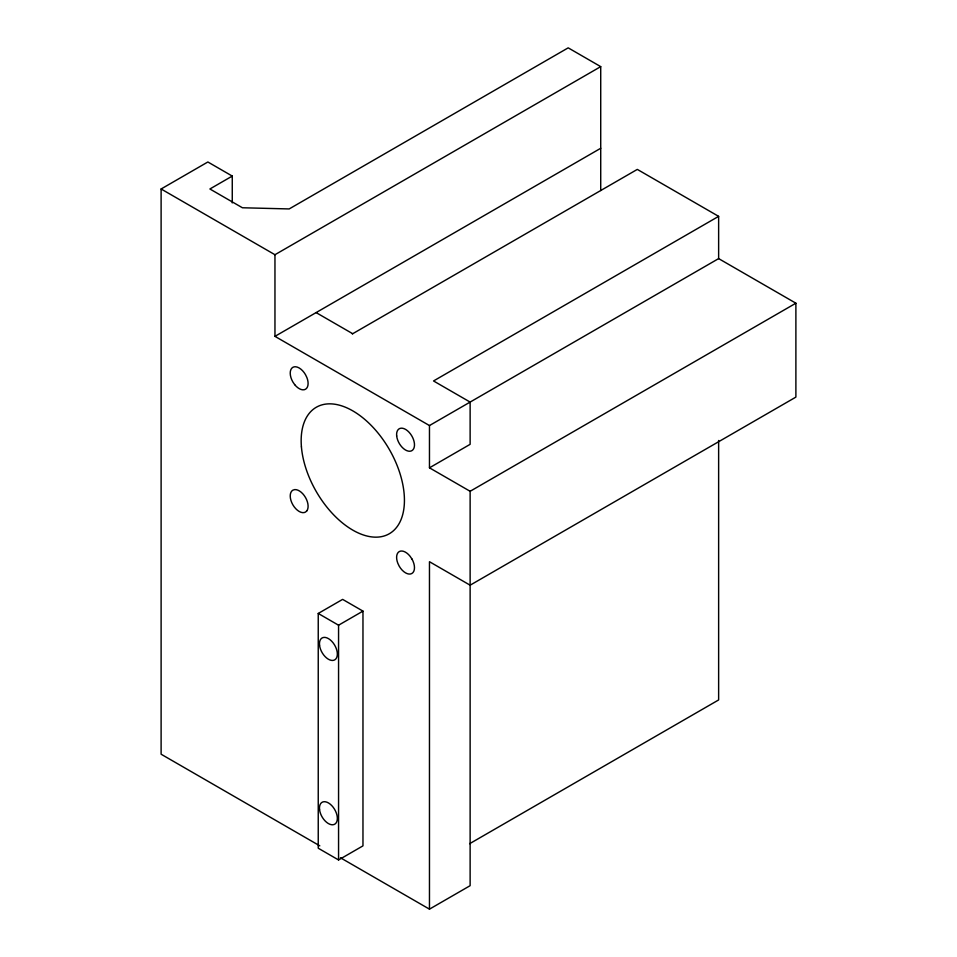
<?xml version="1.0" encoding="UTF-8"?>
<svg xmlns="http://www.w3.org/2000/svg" width="957" height="957" viewBox="0 0 957 957"><rect width="100%" height="100%" fill="white"/><g stroke="black" fill="none" stroke-linecap="round" stroke-linejoin="round"><path stroke-width="1.44" d="M319.794 845.832L161.111 754.212L161.111 188.984L207.86 161.984L232.264 176.076L232.264 202.92M232.264 176.076L209.894 188.984L242.42 207.765L289.181 208.937L568.195 47.85L600.721 66.631L600.721 190.527M161.111 188.984L274.958 254.718L600.721 66.631M274.958 254.718L274.958 336.35L600.721 148.275M352.332 333.933L637.314 169.401L718.635 216.354L718.635 258.605L795.889 303.202L795.889 397.107L470.126 585.194L429.466 561.711L429.466 909.15L470.126 885.68L470.126 491.288L795.889 303.202M718.635 216.354L433.533 380.958L470.126 402.084L470.126 444.335L429.466 467.817L429.466 425.554L274.958 336.35M429.466 425.554L718.635 258.605M318.238 613.461L342.63 599.381L362.966 611.116L362.966 845.868L338.563 859.96L318.238 848.213L318.238 613.461L338.563 625.208L362.966 611.116M469.648 843.691L718.635 699.938L718.635 440.483M316.109 312.592L352.702 333.718M429.466 467.817L470.126 491.288M340.441 857.759L429.466 909.15M338.563 625.208L338.563 859.96M306.91 510.763L305.486 512.079A12.656 7.309 60 0 1 292.842 504.782A12.656 7.309 60 0 1 292.842 490.175L294.696 489.601A12.656 7.309 60 0 1 305.486 497.473A12.656 7.309 60 0 1 306.91 510.763M294.696 384.654L292.842 381.939A12.656 7.309 60 0 1 292.842 367.332A12.656 7.309 60 0 1 305.486 374.642L306.91 377.596A12.656 7.309 60 0 1 305.486 389.248A12.656 7.309 60 0 1 294.696 384.654M411.869 558.888L410.015 556.184A12.656 7.309 60 0 0 399.225 551.591A12.656 7.309 60 0 0 397.801 563.23L399.225 566.197A12.656 7.309 60 0 0 411.869 573.494A12.656 7.309 60 0 0 411.869 558.888M301.419 446.859A73.031 42.168 60 0 0 382.991 536.303A73.031 42.168 60 0 0 373.972 428.341A73.031 42.168 60 0 0 301.419 446.859M319.542 645.233A12.656 7.309 60 0 0 333.909 660.234A12.656 7.309 60 0 0 331.756 641.274A12.656 7.309 60 0 0 319.542 645.233M319.554 809.658A12.656 7.309 60 0 0 333.969 824.539A12.656 7.309 60 0 0 331.684 805.519A12.656 7.309 60 0 0 319.554 809.658M396.677 435.937A12.656 7.309 60 0 0 410.996 451.046A12.656 7.309 60 0 0 408.974 432.145A12.656 7.309 60 0 0 396.677 435.937"/></g></svg>
